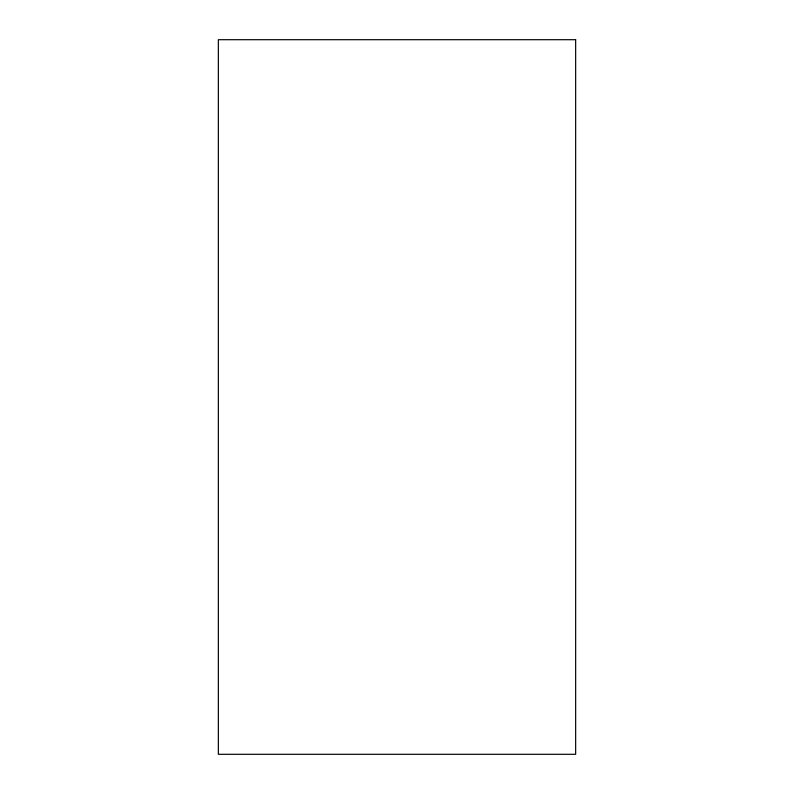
<?xml version="1.0" encoding="UTF-8"?>
<svg xmlns="http://www.w3.org/2000/svg" width="794" height="794" viewBox="0 0 794 794"><rect width="100%" height="100%" fill="white"/><g stroke="black" fill="none" stroke-linecap="round" stroke-linejoin="round"><path stroke-width="1.19" d="M575.65 39.7L218.35 39.7L218.35 754.3L575.65 754.3L575.65 39.7"/></g></svg>
